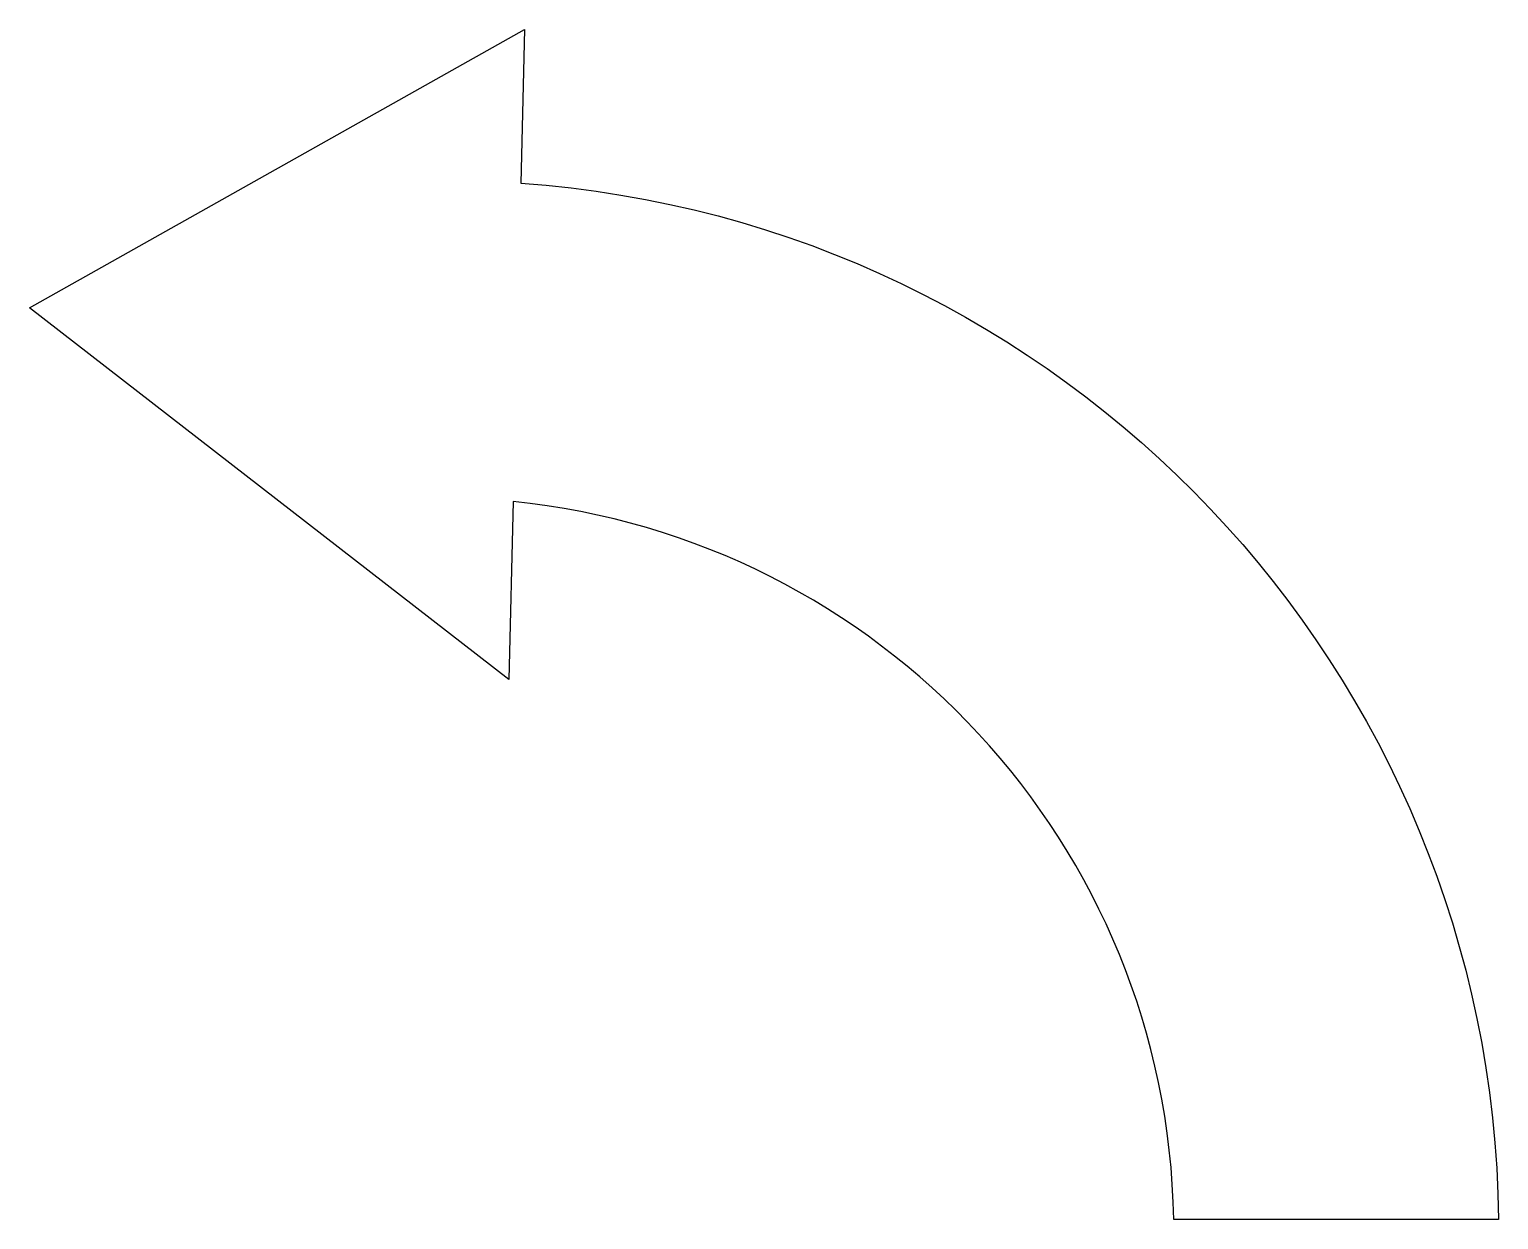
# Model space of a CAD drawing. Header units: centimetres. Extents: x -9 to 9, y -7.3 to 7.3.
import ezdxf

# ---------------------------------------------------------------- set-up
doc = ezdxf.new("R2010")
doc.units = ezdxf.units.CM
doc.header["$MEASUREMENT"] = 0
doc.layers.add('Camada 1', color=7, linetype='Continuous')

msp = doc.modelspace()

# ---------------------------------------------------------------- linework, layer by layer
at = {"layer": 'Camada 1'}
msp.add_open_spline([(-2.98487, 5.41204), (-2.98487, 5.41204), (-2.93973, 7.29878), (-2.93973, 7.29878), (-2.93973, 7.29878), (-2.93973, 7.29878), (-9.01351, 3.88259), (-9.01351, 3.88259), (-9.01351, 3.88259), (-9.01351, 3.88259), (-3.12973, -0.67261), (-3.12973, -0.67261), (-3.12973, -0.67261), (-3.12973, -0.67261), (-3.07774, 1.507), (-3.07774, 1.507), (-3.07774, 1.507), (1.4229, 1.05729), (4.94736, -2.69863), (5.02759, -7.29876), (5.02759, -7.29876), (5.02759, -7.29876), (9.01348, -7.29876), (9.01348, -7.29876), (9.01348, -7.29876), (8.93135, -0.5481), (3.668, 4.95143), (-2.98487, 5.41204)], degree=3, knots=[0, 0, 0, 0, 0.125, 0.125, 0.125, 0.125, 0.25, 0.25, 0.25, 0.25, 0.375, 0.375, 0.375, 0.375, 0.5, 0.5, 0.5, 0.5, 0.625, 0.625, 0.625, 0.625, 0.75, 0.75, 0.75, 0.75, 1, 1, 1, 1], dxfattribs=at)

doc.saveas('drawing.dxf')
